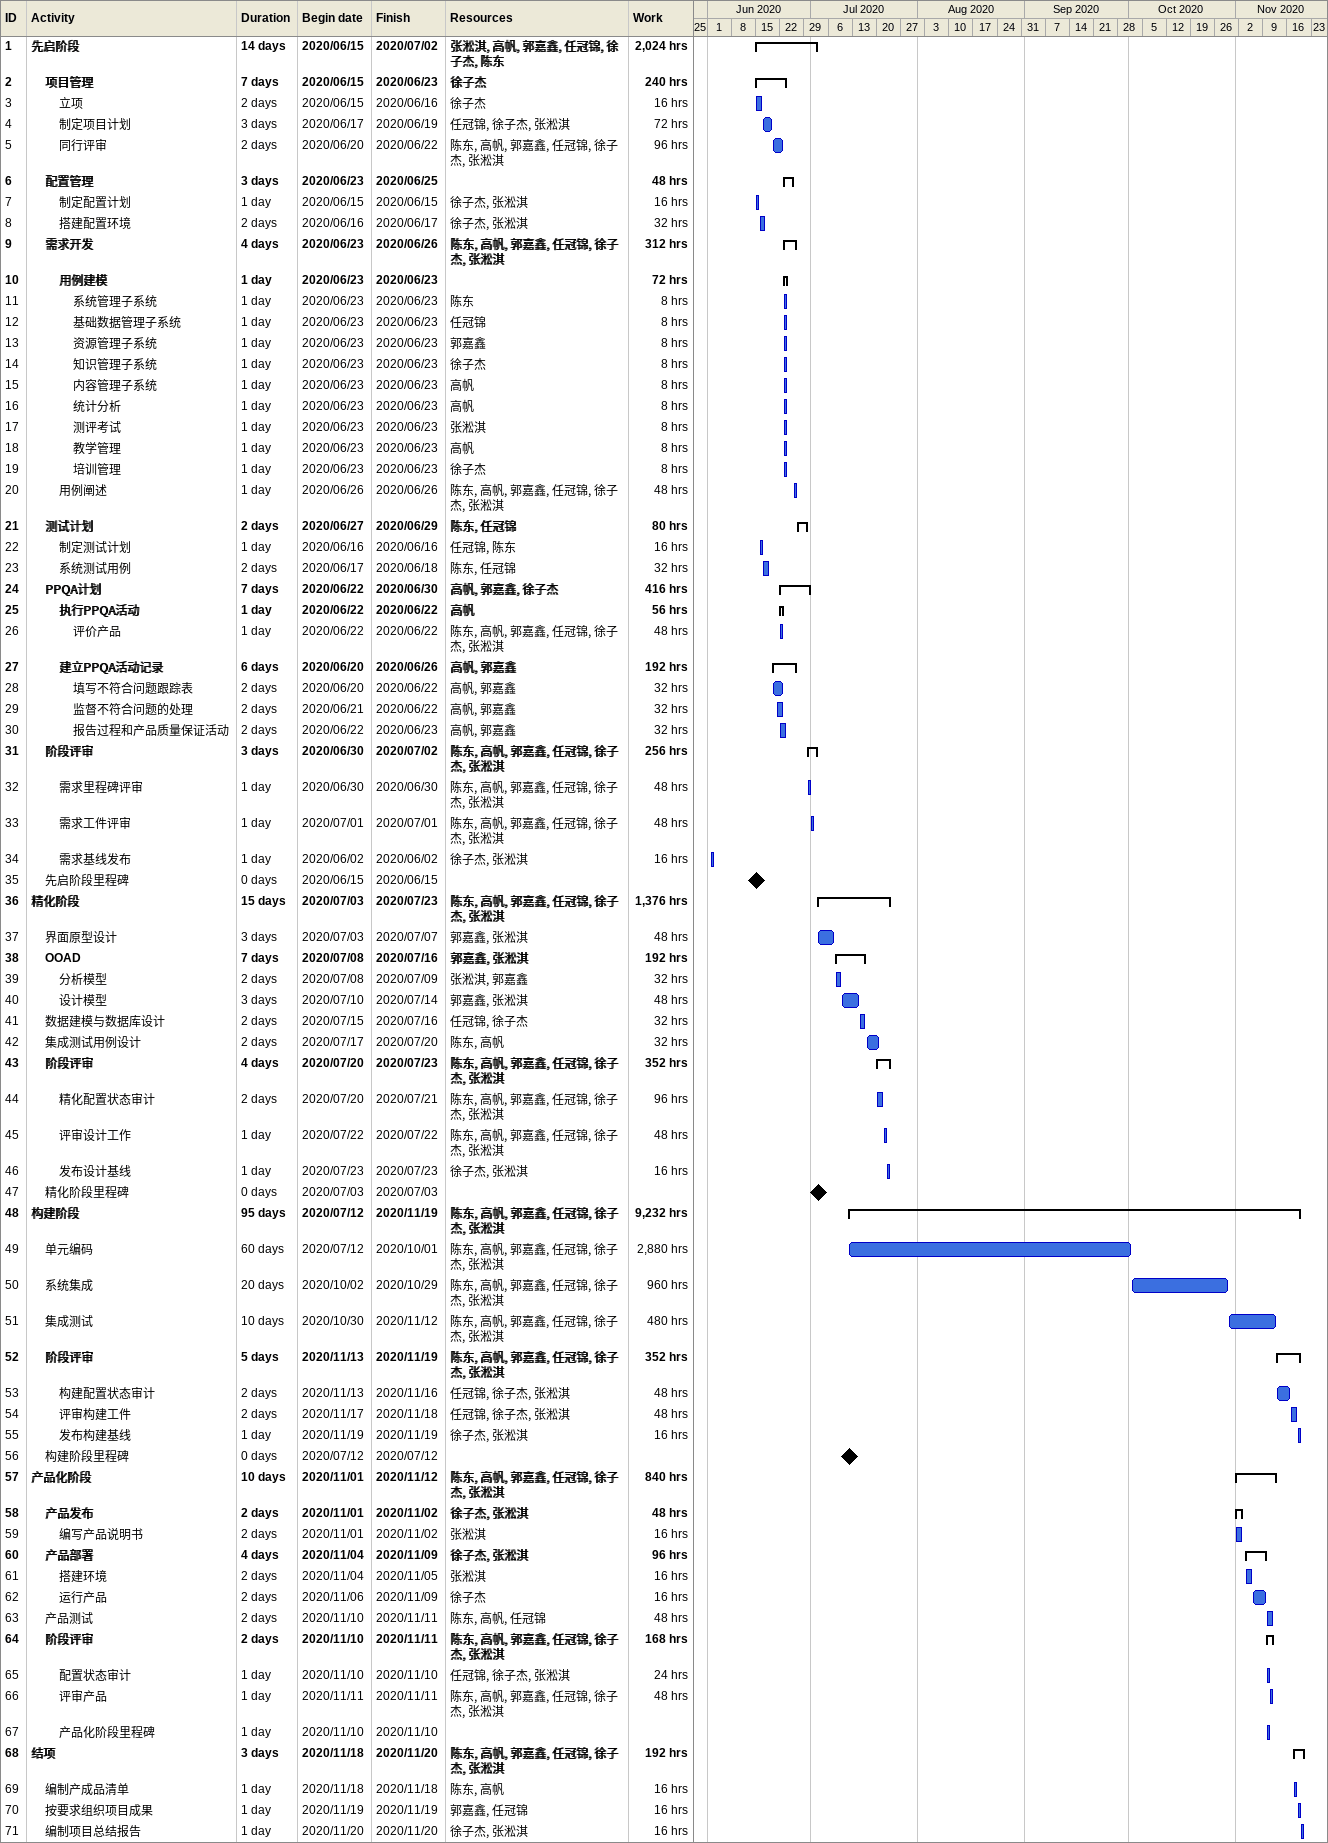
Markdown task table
| ID | Level | Task | Duration | Start | Finish | Resources | Work (h) |
|---|---|---|---|---|---|---|---|
| 1 | 1 | **先启阶段** | 14d | 2020-06-15 | 2020-07-02 | 张淞淇, 高帆, 郭嘉鑫, 任冠锦, 徐子杰, 陈东 | 2024 |
| 2 | 2 | **项目管理** | 7d | 2020-06-15 | 2020-06-23 | 徐子杰 | 240 |
| 3 | 3 | 立项 | 2d | 2020-06-15 | 2020-06-16 | 徐子杰 | 16 |
| 4 | 3 | 制定项目计划 | 3d | 2020-06-17 | 2020-06-19 | 任冠锦, 徐子杰, 张淞淇 | 72 |
| 5 | 3 | 同行评审 | 2d | 2020-06-20 | 2020-06-22 | 陈东, 高帆, 郭嘉鑫, 任冠锦, 徐子杰, 张淞淇 | 96 |
| 6 | 2 | **配置管理** | 3d | 2020-06-23 | 2020-06-25 |  | 48 |
| 7 | 3 | 制定配置计划 | 1d | 2020-06-15 | 2020-06-15 | 徐子杰, 张淞淇 | 16 |
| 8 | 3 | 搭建配置环境 | 2d | 2020-06-16 | 2020-06-17 | 徐子杰, 张淞淇 | 32 |
| 9 | 2 | **需求开发** | 4d | 2020-06-23 | 2020-06-26 | 陈东, 高帆, 郭嘉鑫, 任冠锦, 徐子杰, 张淞淇 | 312 |
| 10 | 3 | **用例建模** | 1d | 2020-06-23 | 2020-06-23 |  | 72 |
| 11 | 4 | 系统管理子系统 | 1d | 2020-06-23 | 2020-06-23 | 陈东 | 8 |
| 12 | 4 | 基础数据管理子系统 | 1d | 2020-06-23 | 2020-06-23 | 任冠锦 | 8 |
| 13 | 4 | 资源管理子系统 | 1d | 2020-06-23 | 2020-06-23 | 郭嘉鑫 | 8 |
| 14 | 4 | 知识管理子系统 | 1d | 2020-06-23 | 2020-06-23 | 徐子杰 | 8 |
| 15 | 4 | 内容管理子系统 | 1d | 2020-06-23 | 2020-06-23 | 高帆 | 8 |
| 16 | 4 | 统计分析 | 1d | 2020-06-23 | 2020-06-23 | 高帆 | 8 |
| 17 | 4 | 测评考试 | 1d | 2020-06-23 | 2020-06-23 | 张淞淇 | 8 |
| 18 | 4 | 教学管理 | 1d | 2020-06-23 | 2020-06-23 | 高帆 | 8 |
| 19 | 4 | 培训管理 | 1d | 2020-06-23 | 2020-06-23 | 徐子杰 | 8 |
| 20 | 3 | 用例阐述 | 1d | 2020-06-26 | 2020-06-26 | 陈东, 高帆, 郭嘉鑫, 任冠锦, 徐子杰, 张淞淇 | 48 |
| 21 | 2 | **测试计划** | 2d | 2020-06-27 | 2020-06-29 | 陈东, 任冠锦 | 80 |
| 22 | 3 | 制定测试计划 | 1d | 2020-06-16 | 2020-06-16 | 任冠锦, 陈东 | 16 |
| 23 | 3 | 系统测试用例 | 2d | 2020-06-17 | 2020-06-18 | 陈东, 任冠锦 | 32 |
| 24 | 2 | **PPQA计划** | 7d | 2020-06-22 | 2020-06-30 | 高帆, 郭嘉鑫, 徐子杰 | 416 |
| 25 | 3 | **执行PPQA活动** | 1d | 2020-06-22 | 2020-06-22 | 高帆 | 56 |
| 26 | 4 | 评价产品 | 1d | 2020-06-22 | 2020-06-22 | 陈东, 高帆, 郭嘉鑫, 任冠锦, 徐子杰, 张淞淇 | 48 |
| 27 | 3 | **建立PPQA活动记录** | 6d | 2020-06-20 | 2020-06-26 | 高帆, 郭嘉鑫 | 192 |
| 28 | 4 | 填写不符合问题跟踪表 | 2d | 2020-06-20 | 2020-06-22 | 高帆, 郭嘉鑫 | 32 |
| 29 | 4 | 监督不符合问题的处理 | 2d | 2020-06-21 | 2020-06-22 | 高帆, 郭嘉鑫 | 32 |
| 30 | 4 | 报告过程和产品质量保证活动 | 2d | 2020-06-22 | 2020-06-23 | 高帆, 郭嘉鑫 | 32 |
| 31 | 2 | **阶段评审** | 3d | 2020-06-30 | 2020-07-02 | 陈东, 高帆, 郭嘉鑫, 任冠锦, 徐子杰, 张淞淇 | 256 |
| 32 | 3 | 需求里程碑评审 | 1d | 2020-06-30 | 2020-06-30 | 陈东, 高帆, 郭嘉鑫, 任冠锦, 徐子杰, 张淞淇 | 48 |
| 33 | 3 | 需求工件评审 | 1d | 2020-07-01 | 2020-07-01 | 陈东, 高帆, 郭嘉鑫, 任冠锦, 徐子杰, 张淞淇 | 48 |
| 34 | 3 | 需求基线发布 | 1d | 2020-06-02 | 2020-06-02 | 徐子杰, 张淞淇 | 16 |
| 35 | 2 | 先启阶段里程碑 | 0d | 2020-06-15 | 2020-06-15 |  |  |
| 36 | 1 | **精化阶段** | 15d | 2020-07-03 | 2020-07-23 | 陈东, 高帆, 郭嘉鑫, 任冠锦, 徐子杰, 张淞淇 | 1376 |
| 37 | 2 | 界面原型设计 | 3d | 2020-07-03 | 2020-07-07 | 郭嘉鑫, 张淞淇 | 48 |
| 38 | 2 | **OOAD** | 7d | 2020-07-08 | 2020-07-16 | 郭嘉鑫, 张淞淇 | 192 |
| 39 | 3 | 分析模型 | 2d | 2020-07-08 | 2020-07-09 | 张淞淇, 郭嘉鑫 | 32 |
| 40 | 3 | 设计模型 | 3d | 2020-07-10 | 2020-07-14 | 郭嘉鑫, 张淞淇 | 48 |
| 41 | 2 | 数据建模与数据库设计 | 2d | 2020-07-15 | 2020-07-16 | 任冠锦, 徐子杰 | 32 |
| 42 | 2 | 集成测试用例设计 | 2d | 2020-07-17 | 2020-07-20 | 陈东, 高帆 | 32 |
| 43 | 2 | **阶段评审** | 4d | 2020-07-20 | 2020-07-23 | 陈东, 高帆, 郭嘉鑫, 任冠锦, 徐子杰, 张淞淇 | 352 |
| 44 | 3 | 精化配置状态审计 | 2d | 2020-07-20 | 2020-07-21 | 陈东, 高帆, 郭嘉鑫, 任冠锦, 徐子杰, 张淞淇 | 96 |
| 45 | 3 | 评审设计工作 | 1d | 2020-07-22 | 2020-07-22 | 陈东, 高帆, 郭嘉鑫, 任冠锦, 徐子杰, 张淞淇 | 48 |
| 46 | 3 | 发布设计基线 | 1d | 2020-07-23 | 2020-07-23 | 徐子杰, 张淞淇 | 16 |
| 47 | 2 | 精化阶段里程碑 | 0d | 2020-07-03 | 2020-07-03 |  |  |
| 48 | 1 | **构建阶段** | 95d | 2020-07-12 | 2020-11-19 | 陈东, 高帆, 郭嘉鑫, 任冠锦, 徐子杰, 张淞淇 | 9232 |
| 49 | 2 | 单元编码 | 60d | 2020-07-12 | 2020-10-01 | 陈东, 高帆, 郭嘉鑫, 任冠锦, 徐子杰, 张淞淇 | 2880 |
| 50 | 2 | 系统集成 | 20d | 2020-10-02 | 2020-10-29 | 陈东, 高帆, 郭嘉鑫, 任冠锦, 徐子杰, 张淞淇 | 960 |
| 51 | 2 | 集成测试 | 10d | 2020-10-30 | 2020-11-12 | 陈东, 高帆, 郭嘉鑫, 任冠锦, 徐子杰, 张淞淇 | 480 |
| 52 | 2 | **阶段评审** | 5d | 2020-11-13 | 2020-11-19 | 陈东, 高帆, 郭嘉鑫, 任冠锦, 徐子杰, 张淞淇 | 352 |
| 53 | 3 | 构建配置状态审计 | 2d | 2020-11-13 | 2020-11-16 | 任冠锦, 徐子杰, 张淞淇 | 48 |
| 54 | 3 | 评审构建工件 | 2d | 2020-11-17 | 2020-11-18 | 任冠锦, 徐子杰, 张淞淇 | 48 |
| 55 | 3 | 发布构建基线 | 1d | 2020-11-19 | 2020-11-19 | 徐子杰, 张淞淇 | 16 |
| 56 | 2 | 构建阶段里程碑 | 0d | 2020-07-12 | 2020-07-12 |  |  |
| 57 | 1 | **产品化阶段** | 10d | 2020-11-01 | 2020-11-12 | 陈东, 高帆, 郭嘉鑫, 任冠锦, 徐子杰, 张淞淇 | 840 |
| 58 | 2 | **产品发布** | 2d | 2020-11-01 | 2020-11-02 | 徐子杰, 张淞淇 | 48 |
| 59 | 3 | 编写产品说明书 | 2d | 2020-11-01 | 2020-11-02 | 张淞淇 | 16 |
| 60 | 2 | **产品部署** | 4d | 2020-11-04 | 2020-11-09 | 徐子杰, 张淞淇 | 96 |
| 61 | 3 | 搭建环境 | 2d | 2020-11-04 | 2020-11-05 | 张淞淇 | 16 |
| 62 | 3 | 运行产品 | 2d | 2020-11-06 | 2020-11-09 | 徐子杰 | 16 |
| 63 | 2 | 产品测试 | 2d | 2020-11-10 | 2020-11-11 | 陈东, 高帆, 任冠锦 | 48 |
| 64 | 2 | **阶段评审** | 2d | 2020-11-10 | 2020-11-11 | 陈东, 高帆, 郭嘉鑫, 任冠锦, 徐子杰, 张淞淇 | 168 |
| 65 | 3 | 配置状态审计 | 1d | 2020-11-10 | 2020-11-10 | 任冠锦, 徐子杰, 张淞淇 | 24 |
| 66 | 3 | 评审产品 | 1d | 2020-11-11 | 2020-11-11 | 陈东, 高帆, 郭嘉鑫, 任冠锦, 徐子杰, 张淞淇 | 48 |
| 67 | 3 | 产品化阶段里程碑 | 1d | 2020-11-10 | 2020-11-10 |  |  |
| 68 | 1 | **结项** | 3d | 2020-11-18 | 2020-11-20 | 陈东, 高帆, 郭嘉鑫, 任冠锦, 徐子杰, 张淞淇 | 192 |
| 69 | 2 | 编制产成品清单 | 1d | 2020-11-18 | 2020-11-18 | 陈东, 高帆 | 16 |
| 70 | 2 | 按要求组织项目成果 | 1d | 2020-11-19 | 2020-11-19 | 郭嘉鑫, 任冠锦 | 16 |
| 71 | 2 | 编制项目总结报告 | 1d | 2020-11-20 | 2020-11-20 | 徐子杰, 张淞淇 | 16 |
